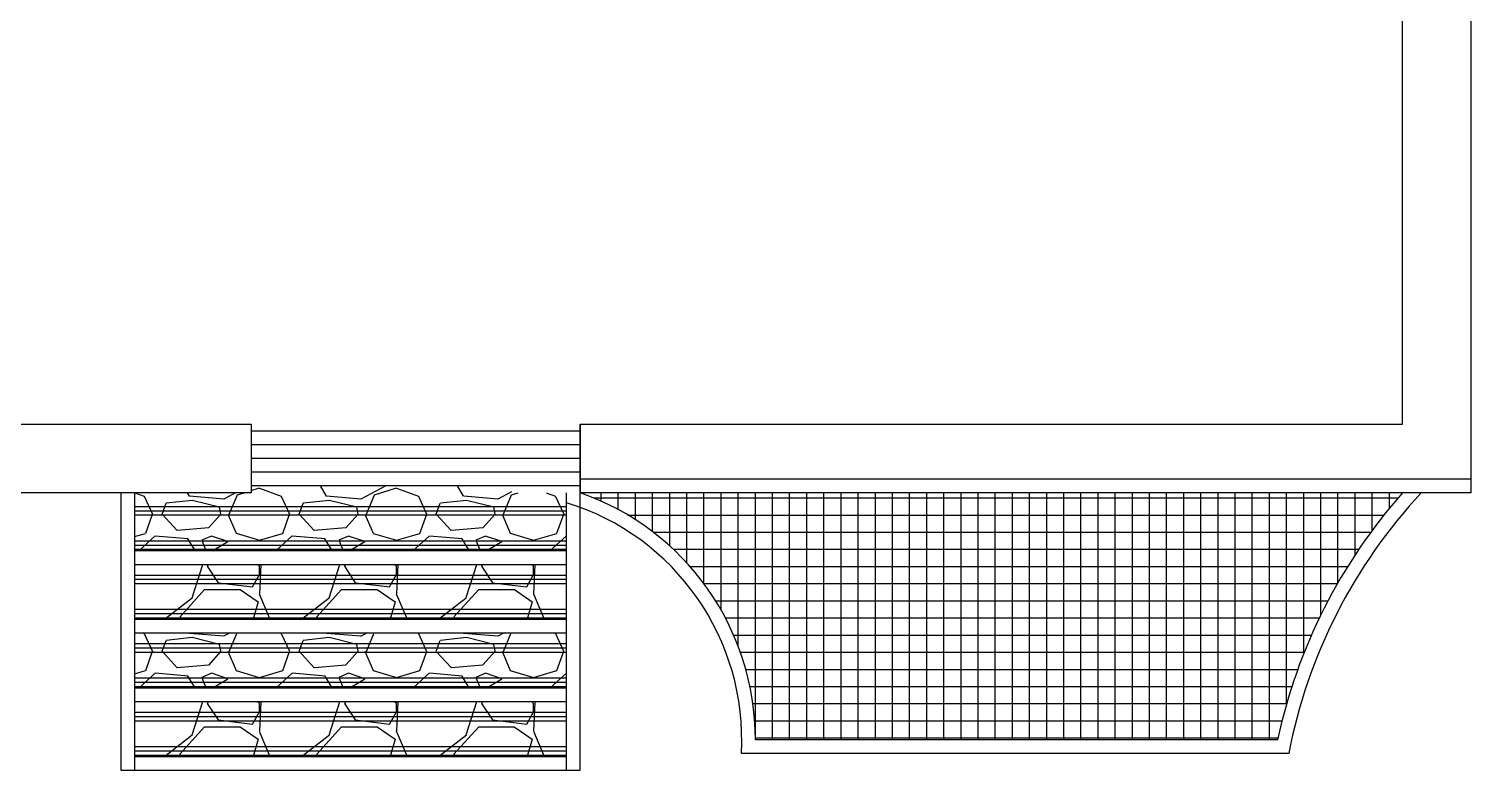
# Model space of a CAD drawing. Header units: inches. Extents: x -1 to 3117, y -477 to 446.
# Drawn here: x 480.2 to 690.6, y -237.2 to -129.1 of the extents above; entities that cross this region are included whole.
import ezdxf

# ---------------------------------------------------------------- set-up
doc = ezdxf.new("R2010")
doc.units = ezdxf.units.IN
doc.header["$MEASUREMENT"] = 0

msp = doc.modelspace()

# ---------------------------------------------------------------- hatches: boundary and pattern name
h = msp.add_hatch()
h.set_pattern_fill('PLAST', color=256, scale=20)
h.set_pattern_definition([(0, (-626.311, 0), (0, 5), []), (0, (-626.311, 0.625), (0, 5), []), (0, (-626.311, 1.25), (0, 5), [])])
h.paths.add_polyline_path([(558.62, -207.19), (495.62, -207.19), (495.62, -215.19), (558.62, -215.19)])
h.paths.add_polyline_path([(558.62, -217.19), (495.62, -217.19), (495.62, -225.19), (558.62, -225.19)])
h.paths.add_polyline_path([(558.62, -227.19), (495.62, -227.19), (495.62, -235.19), (558.62, -235.19)])
h.paths.add_polyline_path([(558.62, -196.76), (550.62, -196.76), (550.62, -195.76), (512.62, -195.76), (512.62, -196.76), (495.62, -196.76), (495.62, -205.19), (558.62, -205.19)])
h = msp.add_hatch()
h.set_pattern_fill('GRAVEL', color=256, scale=20)
h.set_pattern_definition([(228.01279, (-611.9111, 20), (-160, -180), [2.69072, -266.38176]), (184.96974, (-613.7111, 18), (240, 20), [4.61736, -457.1185]), (132.51045, (-618.3111, 17.6), (200, -220), [3.25576, -322.32065]), (267.27369, (-626.1111, 12.6), (20, 400), [4.20476, -416.27116]), (292.83365, (-626.3111, 8.4), (-100, 240), [4.1231, -408.18746]), (357.27369, (-624.7111, 4.6), (-400, 20), [4.20476, -416.27116]), (37.69424, (-620.5111, 4.4), (-260, -200), [5.56058, -550.49697]), (72.25533, (-616.1111, 7.8), (140, 440), [5.24976, -519.72643]), (121.42957, (-614.5111, 12.8), (-160, 260), [4.219, -417.68146]), (175.23636, (-616.7111, 16.4), (220, -20), [4.81664, -236.01525]), (222.39744, (-621.5111, 16.8), (-240, -220), [6.22896, -616.6675]), (138.81407, (-606.311, 12.4), (-140, 120), [2.12602, -210.4769]), (171.46923, (-607.9111, 13.8), (260, -40), [4.04474, -400.43023]), (225, (-611.911, 14.4), (-2e-15, -20), [2.82842, -25.45585]), (203.1986, (-613.311, 16.8), (100, 40), [1.52316, -150.7923]), (291.8014, (-614.711, 16.2), (-20, 60), [2.15406, -105.54924]), (30.96376, (-613.911, 14.2), (60, 40), [3.49858, -113.12046]), (161.56505, (-610.911, 16), (40, -20), [2.52982, -60.71573]), (16.38954, (-626.3111, 16.2), (200, 60), [3.544, -350.8569]), (70.34618, (-622.9111, 17.2), (-80, -220), [2.97322, -294.34815]), (293.1986, (-610.911, 20), (-40, 100), [3.0463, -149.26916]), (343.61046, (-609.7111, 17.2), (-200, 60), [3.544, -350.8569]), (339.44395, (-626.311, 3.8), (-100, 40), [3.4176, -167.46247]), (294.77514, (-623.1111, 2.6), (-100, 220), [2.86356, -283.49286]), (66.8014, (-610.711, 0), (40, 100), [3.0463, -149.26916]), (17.35402, (-609.5111, 2.8), (-260, -80), [3.35262, -331.90847]), (69.44395, (-620.511, 0), (-40, -100), [1.7088, -169.17127]), (101.30993, (-611.911, 0), (-20, 80), [1.0198, -100.9606]), (165.96376, (-612.111, 1), (60, -20), [4.1231, -78.339]), (186.00901, (-616.1111, 2), (200, 20), [3.821, -378.27846]), (303.69007, (-613.911, 12.4), (-20, 40), [2.88444, -69.2266]), (353.15723, (-612.3111, 10), (340, -40), [5.03588, -498.55125]), (60.9454, (-607.311, 9.4), (-80, -140), [2.05912, -203.85348]), (90, (-606.311, 11.2), (-20, 20), [1.2, -18.8]), (120.25644, (-616.5111, 2.6), (80, -140), [2.77848, -275.0704]), (48.01279, (-617.9111, 5), (160, 180), [5.38144, -263.69104]), (0, (-614.311, 9), (20, 20), [5.2, -14.8]), (325.30485, (-609.1111, 9), (200, -140), [3.16228, -313.06549]), (254.0546, (-606.511, 7.2), (-20, -80), [2.91204, -142.69016]), (207.645975, (-607.3111, 4.4), (-380, -200), [4.7413, -469.38948]), (175.42608, (-611.5111, 2.2), (-260, 20), [5.01598, -496.58147])])
h.paths.add_polyline_path([(558.62, -207.19), (495.62, -207.19), (495.62, -215.19), (558.62, -215.19)])
h.paths.add_polyline_path([(558.62, -217.19), (495.62, -217.19), (495.62, -225.19), (558.62, -225.19)])
h.paths.add_polyline_path([(558.62, -227.19), (495.62, -227.19), (495.62, -235.19), (558.62, -235.19)])
h.paths.add_polyline_path([(558.62, -196.76), (550.62, -196.76), (550.62, -195.76), (512.62, -195.76), (512.62, -196.76), (495.62, -196.76), (495.62, -205.19), (558.62, -205.19)])
h = msp.add_hatch()
h.set_pattern_fill('NET', color=256, scale=20)
h.set_pattern_definition([(0, (-626.311, 0), (0, 2.5), []), (90, (-626.311, 0), (-2.5, 2e-16), [])])
h.paths.add_polyline_path([(680.62, -196.76), (560.62, -196.76, -0.319033), (586.19, -232.76), (662.37, -232.76, -0.129025)])

# ---------------------------------------------------------------- linework, layer by layer
for p, q in [((680.62, -186.76), (680.62, 309.24)), ((690.62, -196.76), (690.62, -124.76)), ((378.62, -186.76), (512.62, -186.76)), ((512.62, -186.76), (512.62, -196.76)), ((560.62, -186.76), (560.62, -196.76)), ((560.62, -196.76), (560.62, -186.76)), ((560.62, -186.76), (680.62, -186.76)), ((560.62, -187.76), (512.62, -187.76)), ((560.62, -189.76), (512.62, -189.76)), ((560.62, -191.76), (512.62, -191.76)), ((550.62, -191.76), (512.62, -191.76)), ((560.62, -193.76), (512.62, -193.76)), ((690.62, -194.76), (560.62, -194.76)), ((512.62, -196.76), (368.62, -196.76)), ((493.62, -196.76), (493.62, -237.19)), ((495.62, -196.76), (495.62, -237.19)), ((560.62, -195.76), (512.62, -195.76)), ((558.62, -237.19), (558.62, -196.76)), ((690.62, -196.76), (560.62, -196.76)), ((560.62, -237.19), (560.62, -196.76)), ((495.62, -205.19), (558.62, -205.19)), ((495.62, -207.19), (558.62, -207.19)), ((495.62, -215.19), (558.62, -215.19)), ((495.62, -217.19), (558.62, -217.19)), ((495.62, -225.19), (558.62, -225.19)), ((495.62, -227.19), (558.62, -227.19)), ((662.37, -232.76), (586.19, -232.76)), ((495.62, -235.19), (558.62, -235.19)), ((664, -234.76), (584.14, -234.76)), ((493.62, -237.19), (560.62, -237.19))]:
    msp.add_line(p, q)
for centre, radius, start, end in [((548.07, -232.76), 38.13, 360, 70.7776), ((740.09, -249.54), 79.51, 138.4085, 167.8163), ((740.09, -249.54), 77.51, 137.0826, 169.007), ((548.07, -232.76), 36.13, 356.8263, 73.0162)]:
    msp.add_arc(centre, radius, start, end)

doc.saveas('drawing.dxf')
